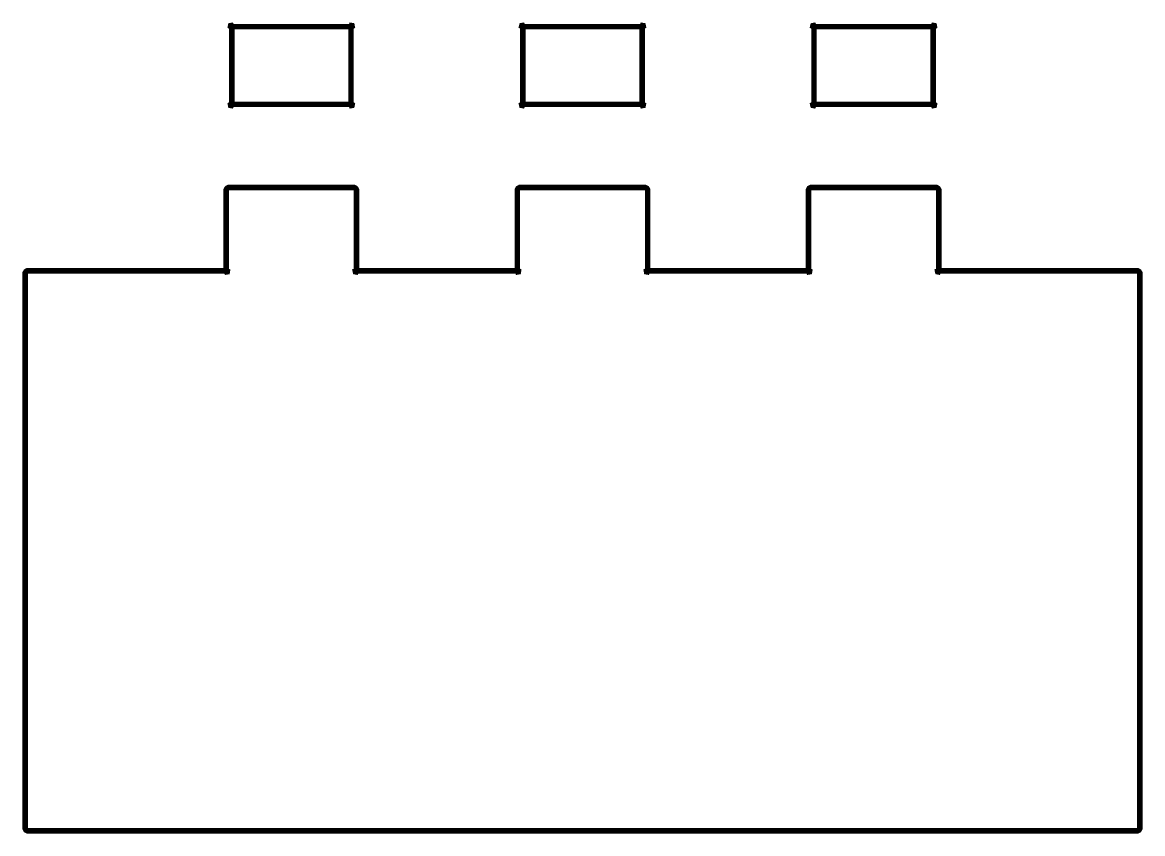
# Model space of a CAD drawing. Extents: x 9.9 to 50.3, y 9.9 to 39.2.
import ezdxf

# ---------------------------------------------------------------- set-up
doc = ezdxf.new("R2010")
doc.units = 0
doc.layers.get('0').update_dxf_attribs({"linetype": 'CONTINUOUS'})

msp = doc.modelspace()

# ---------------------------------------------------------------- linework, layer by layer
at = {"color": 5, "const_width": 0.2}
for points in [[(19.5998, 38.9999), (21.7496, 38.9999), (21.7592, 38.9999), (21.7909, 39.0151), (21.7868, 39.0384), (21.7634, 39.0426), (21.7496, 39.0109), (21.7496, 38.9999), (21.7496, 36.1996), (21.7496, 36.1901), (21.7634, 36.1583), (21.7868, 36.1625), (21.7909, 36.1858), (21.7592, 36.1996), (21.7496, 36.1996), (17.4501, 36.1996), (17.4391, 36.1996), (17.4074, 36.1858), (17.4115, 36.1625), (17.4349, 36.1583), (17.4501, 36.1901), (17.4501, 36.1996), (17.4501, 38.9999), (17.4501, 39.0109), (17.4349, 39.0426), (17.4115, 39.0384), (17.4074, 39.0151), (17.4391, 38.9999), (17.4501, 38.9999), (19.5998, 38.9999)], [(30.1005, 38.9999), (32.2502, 38.9999), (32.2599, 38.9999), (32.2916, 39.0151), (32.2874, 39.0384), (32.264, 39.0426), (32.2502, 39.0109), (32.2502, 38.9999), (32.2502, 36.1996), (32.2502, 36.1901), (32.264, 36.1583), (32.2874, 36.1625), (32.2916, 36.1858), (32.2599, 36.1996), (32.2502, 36.1996), (27.9494, 36.1996), (27.9383, 36.1996), (27.9067, 36.1858), (27.9122, 36.1625), (27.9342, 36.1583), (27.9494, 36.1901), (27.9494, 36.1996), (27.9494, 38.9999), (27.9494, 39.0109), (27.9342, 39.0426), (27.9122, 39.0384), (27.9067, 39.0151), (27.9383, 38.9999), (27.9494, 38.9999), (30.1005, 38.9999)], [(40.5998, 38.9999), (42.7496, 38.9999), (42.7591, 38.9999), (42.7909, 39.0151), (42.7867, 39.0384), (42.7634, 39.0426), (42.7496, 39.0109), (42.7496, 38.9999), (42.7496, 36.1996), (42.7496, 36.1901), (42.7634, 36.1583), (42.7867, 36.1625), (42.7909, 36.1858), (42.7591, 36.1996), (42.7496, 36.1996), (38.45, 36.1996), (38.439, 36.1996), (38.4073, 36.1858), (38.4129, 36.1625), (38.4348, 36.1583), (38.45, 36.1901), (38.45, 36.1996), (38.45, 38.9999), (38.45, 39.0109), (38.4348, 39.0426), (38.4129, 39.0384), (38.4073, 39.0151), (38.439, 38.9999), (38.45, 38.9999), (40.5998, 38.9999)]]:
    msp.add_lwpolyline(points, close=True, dxfattribs=at)
at = {"color": 0, "const_width": 0.2}
msp.add_lwpolyline([(10.0996, 10.0004), (50.1001, 10.0004), (50.1167, 10.0004), (50.1703, 10.0294), (50.2006, 10.0831), (50.2006, 10.0996), (50.2006, 30.1005), (50.2006, 30.1184), (50.1703, 30.1708), (50.1167, 30.1997), (50.1001, 30.1997), (42.9493, 30.1997), (42.9383, 30.1997), (42.9066, 30.1859), (42.9122, 30.1625), (42.9341, 30.1584), (42.9493, 30.1901), (42.9493, 30.1997), (42.9493, 33.1005), (42.9493, 33.1184), (42.9204, 33.1707), (42.8667, 33.1997), (42.8502, 33.1997), (38.3508, 33.1997), (38.3328, 33.1997), (38.2792, 33.1707), (38.2503, 33.1184), (38.2503, 33.1005), (38.2503, 30.1997), (38.2503, 30.1901), (38.264, 30.1584), (38.2873, 30.1625), (38.2916, 30.1859), (38.2598, 30.1997), (38.2503, 30.1997), (32.4501, 30.1997), (32.439, 30.1997), (32.4073, 30.1859), (32.4115, 30.1625), (32.4349, 30.1584), (32.4501, 30.1901), (32.4501, 30.1997), (32.4501, 33.1005), (32.4501, 33.1184), (32.4197, 33.1707), (32.366, 33.1997), (32.3494, 33.1997), (27.8501, 33.1997), (27.8322, 33.1997), (27.7785, 33.1707), (27.7496, 33.1184), (27.7496, 33.1005), (27.7496, 30.1997), (27.7496, 30.1901), (27.7633, 30.1584), (27.7868, 30.1625), (27.7909, 30.1859), (27.7592, 30.1997), (27.7496, 30.1997), (21.9494, 30.1997), (21.9384, 30.1997), (21.9067, 30.1859), (21.9122, 30.1625), (21.9342, 30.1584), (21.9494, 30.1901), (21.9494, 30.1997), (21.9494, 33.1005), (21.9494, 33.1184), (21.9204, 33.1707), (21.8667, 33.1997), (21.8502, 33.1997), (17.3495, 33.1997), (17.3316, 33.1997), (17.2792, 33.1707), (17.2503, 33.1184), (17.2503, 33.1005), (17.2503, 30.1997), (17.2503, 30.1901), (17.2641, 30.1584), (17.2875, 30.1625), (17.2916, 30.1859), (17.2599, 30.1997), (17.2503, 30.1997), (10.0996, 30.1997), (10.0817, 30.1997), (10.0294, 30.1708), (10.0004, 30.1184), (10.0004, 30.1005), (10.0004, 10.0996), (10.0004, 10.0831), (10.0294, 10.0294), (10.0817, 10.0004), (10.0996, 10.0004)], close=True, dxfattribs=at)

doc.saveas('drawing.dxf')
